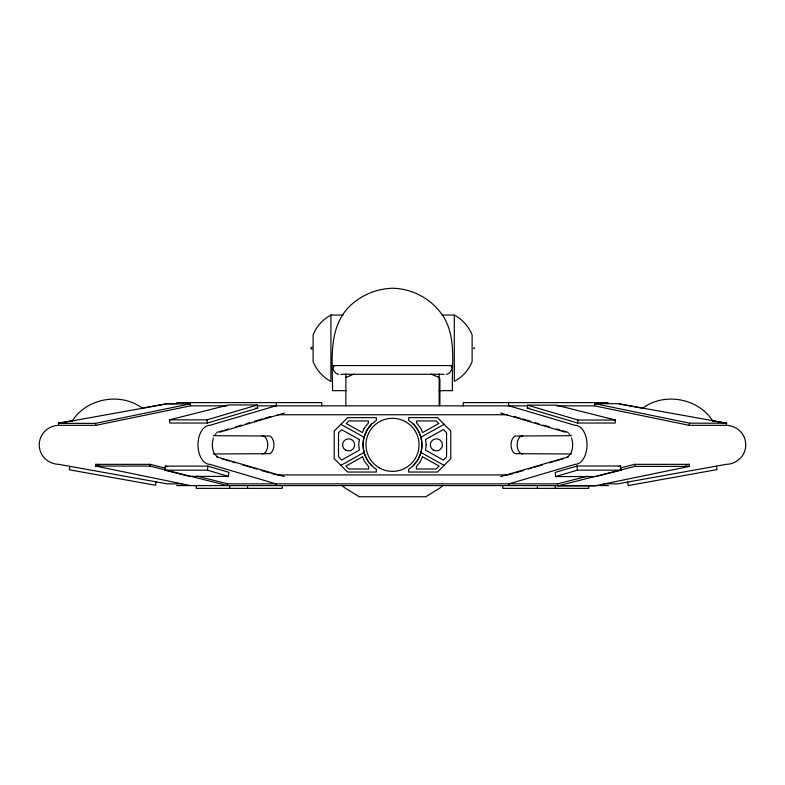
<?xml version="1.0" encoding="UTF-8"?>
<svg xmlns="http://www.w3.org/2000/svg" width="785" height="785" viewBox="0 0 785 785"><rect width="100%" height="100%" fill="white"/><g stroke="black" fill="none" stroke-linecap="round" stroke-linejoin="round"><path stroke-width="1.18" d="M164.87 470.186L165.311 466.123L207.897 466.123L228.877 472.315L228.435 476.377L189.44 476.377L164.87 470.186L207.456 470.186L228.435 476.377M207.456 470.186L207.897 466.123M527.275 408.151L527.608 405.168L556.457 405.168L615.509 420.044L615.185 423.036L577.682 423.036L527.275 408.151L529.689 408.151M577.682 423.036L578.005 420.044L527.608 405.168M364.054 437.216C361.012 449.118 365.82 462.659 376.339 469.244L376.339 472.04L347.559 472.04L334.214 458.685L334.214 430.994L347.559 417.64L376.339 417.64L376.339 420.436L371.678 424.018L366.997 430.111L364.054 437.216L340.886 424.322M420.946 452.464C423.988 440.571 419.18 427.02 408.661 420.436L408.661 417.64L437.441 417.64L450.786 430.994L450.786 458.685L437.441 472.04L408.661 472.04L408.661 469.244L413.322 465.662L418.003 459.568L420.946 452.464L444.114 465.368M190.284 485.552L95.525 466.054L95.77 464.337L150.22 464.337L165.458 468.184M95.525 466.054L149.974 466.054L150.22 464.337M726.253 425.342L726.606 423.184L618.138 403.676L594.834 403.676L594.481 405.845L689.23 425.342L726.253 425.342C733.111 425.46 739.607 429.199 743.14 435.086A19.497 19.497 0 0 1 743.14 454.593C739.607 460.481 733.111 464.229 726.253 464.337L617.775 483.845L603.734 483.845M689.23 425.342L689.583 423.184L726.606 423.184M69.875 466.339L69.257 469.773L155.479 485.267L156.097 481.843M213.402 438.059C211.695 443.407 211.96 449.481 214.717 454.436M334.165 365.555C330.671 369.372 336.706 374.896 338.669 374.229M570.283 454.436C573.04 449.481 573.305 443.407 571.598 438.059M72.034 421.26C86.527 398.044 121.116 391.823 142.792 408.543M214.54 435.577L216.189 433.497M570.459 454.103L567.29 457.164L567.771 456.978M442.946 485.228L440.493 487.652L425.872 496.748L359.128 496.748L344.507 487.652L342.054 485.228M473.895 348.805L474.582 348.246L473.895 347.686M312.028 347.156L310.634 348.246L312.028 349.335M642.208 408.543C663.884 391.823 698.473 398.044 712.966 421.26M330.917 315.06C322.851 319.328 316.473 326.432 313.097 334.91L313.097 361.581C316.473 370.059 322.851 377.163 330.917 381.432L330.917 315.06L342.986 315.06M340.886 465.368L364.054 452.464M420.946 437.216L444.114 424.322M345.861 377.477L353.917 374.121M169.472 419.857L206.975 419.857L257.372 404.972L257.725 408.151L207.319 423.036L169.815 423.036L169.472 419.857L228.523 404.972L257.372 404.972M275.888 405.845L209.85 425.342A19.497 11.873 -90 0 0 197.987 444.84A19.497 11.873 -90 0 0 209.85 464.337L275.888 483.845M216.778 432.407L222.636 430.68M224.981 429.984L228.504 428.953M235.539 426.873L241.397 425.136M246.088 423.753L249.61 422.713M254.301 421.329L262.514 418.905M264.859 418.219L270.717 416.482M219.859 432.142L284.366 413.087M500.634 476.593L568.497 456.791M509.593 474.582L513.105 473.541M515.451 472.855L523.664 470.431M528.354 469.047L531.877 468.007M534.222 467.31L542.425 464.887M549.461 462.807L552.983 461.766M555.329 461.08L563.532 458.656M509.112 483.845L575.15 464.337A19.497 11.873 -90 0 0 587.013 444.84A19.497 11.873 -90 0 0 575.15 425.342L509.112 405.845M576.975 466.005L555.231 472.423L555.682 476.554L595.629 476.554L621.102 470.136L620.65 466.005L576.975 466.005L577.426 470.136L555.682 476.554M618.335 466.584L620.65 466.005M587.886 476.161L557.409 483.845L557.703 485.876L594.765 485.876L689.515 466.378L689.23 464.337L634.78 464.337L620.709 467.889M557.703 485.876L635.065 466.378L689.515 466.378M262.141 453.985L263.642 453.661A9.135 5.564 -90 0 0 267.763 444.84A9.135 5.564 -90 0 0 263.642 436.018L262.141 435.695M522.761 435.695L521.26 436.018A9.135 5.564 -90 0 0 517.138 444.84A9.135 5.564 -90 0 0 521.26 453.661L522.761 453.985M190.196 403.873L166.901 403.873L58.424 423.37L95.446 423.37L190.196 403.873L190.519 405.845L95.77 425.342L58.747 425.342C51.889 425.46 45.393 429.199 41.86 435.086A19.497 19.497 0 0 0 41.86 454.593C45.393 460.481 51.889 464.229 58.747 464.337L167.225 483.845L182.434 483.845M685.629 465.083L689.23 464.337M58.747 425.342L58.394 423.184L72.858 420.583M141.555 408.229L166.862 403.676L176.674 403.676M442.014 315.06L454.299 315.06C462.365 319.328 468.743 326.432 472.119 334.91L472.119 361.581C468.743 370.059 462.365 377.163 454.299 381.432L454.299 315.06M332.506 365.555L452.494 365.555M446.331 374.229C448.294 374.896 454.329 369.372 450.835 365.555M340.788 374.268L444.212 374.268M346.156 390.665L332.506 390.665C332.83 362.042 327.227 328.042 350.081 305.826C361.591 294.954 376.672 288.703 392.5 288.252C413.626 288.605 433.585 300.135 444.457 318.249C456.791 340.405 451.316 366.546 452.494 390.665L439.139 390.665M176.821 402.617L321.732 402.617L321.732 405.845M608.179 402.617L463.268 402.617L463.268 405.845M190.765 405.845L227.081 405.845M257.225 405.845L527.775 405.845M556.693 405.845L594.235 405.845M255.311 408.151L257.725 408.151M277.782 414.755L507.218 414.755M578.005 420.044L615.509 420.044M58.394 423.184L61.976 423.184M723.005 423.311L726.586 423.311L712.123 420.711M213.343 435.695L269.814 436.018A9.135 5.564 -90 0 1 273.936 444.84A9.135 5.564 -90 0 1 269.814 453.661L213.343 453.985M571.588 435.695L515.186 436.018A9.135 5.564 -90 0 0 511.064 444.84A9.135 5.564 -90 0 0 515.186 453.661L571.588 453.985M577.426 470.136L621.102 470.136M276.585 474.935L508.415 474.935M226.924 483.845L558.076 483.845M176.615 485.581L608.385 485.581M619.316 404.02L643.425 408.357M594.834 403.676L689.583 423.184M95.77 464.337L99.371 465.083M216.503 456.791L284.366 476.593M165.311 466.123L167.656 466.712M197.113 476.161L227.591 483.845L227.346 485.552L149.974 466.054M514.283 416.482L520.141 418.219M522.486 418.905L530.699 421.329M535.39 422.713L538.912 423.753M543.603 425.136L549.461 426.873M556.496 428.953L560.019 429.984M562.364 430.68L568.222 432.407M500.634 413.087L565.141 432.142M221.468 458.656L229.671 461.08M232.017 461.766L235.539 462.807M242.575 464.887L250.778 467.31M253.123 468.007L256.646 469.047M261.336 470.431L269.549 472.855M271.895 473.541L275.407 474.582M431.083 374.121L439.139 377.477M217.229 456.978L217.71 457.164L214.54 454.103M568.811 433.497L570.459 435.577M716.469 466.104L717.097 469.597L628.186 485.581L627.558 482.078M95.446 423.37L95.77 425.342M634.78 464.337L635.065 466.378M206.975 419.857L207.319 423.036M588.75 485.581L588.75 488.358L502.792 488.358L502.792 485.581M555.299 485.581L555.299 488.358M537.44 485.581L537.44 488.358M508.582 402.617L508.582 405.845M508.592 483.845L508.592 485.581M439.904 378.684L439.904 404.638M439.522 390.645L439.522 392.667M439.139 373.896L439.139 405.845M345.861 373.896L345.861 405.845M282.207 485.581L282.207 488.358L196.25 488.358L196.25 485.581M276.418 402.617L276.418 405.845M276.408 483.845L276.408 485.581M247.56 485.581L247.56 488.358M229.701 485.581L229.701 488.358M413.322 424.018A29.447 29.447 0 0 1 413.322 465.662M371.678 465.662A29.447 29.447 0 0 1 371.678 424.018M359.393 439.561L358.696 444.84L359.393 450.119L341.632 460.01L338.521 456.899L338.521 432.78L341.632 429.67L359.393 439.561M426.216 444.84L425.519 450.168L443.378 460.118L446.567 456.939L446.567 432.741L443.378 429.562L425.519 439.512L426.216 444.84M364.132 428.463L362.435 432.574L346.263 423.566L348.913 420.917L368.4 420.917L368.4 422.909L364.132 428.463M422.448 456.782L420.662 461.099L416.364 466.702L416.364 468.998L436.175 468.998L439.109 466.064L422.448 456.782M362.552 456.782L345.891 466.064L348.825 468.998L368.636 468.998L368.636 466.702L364.338 461.099L362.552 456.782M438.736 423.566L422.565 432.574L420.868 428.463L416.599 422.909L416.599 420.917L436.087 420.917L438.736 423.566M379.233 467.821A26.533 26.533 0 0 0 419.033 444.84A26.533 26.533 0 0 0 379.233 421.859A26.533 26.533 0 0 0 379.233 467.821M345.586 450.08A6.045 6.045 0 0 0 354.663 444.84A6.045 6.045 0 0 0 345.586 439.6A6.045 6.045 0 0 0 345.586 450.08M433.369 450.08A6.045 6.045 0 0 0 442.436 444.84A6.045 6.045 0 0 0 433.369 439.6A6.045 6.045 0 0 0 433.369 450.08"/></g></svg>
